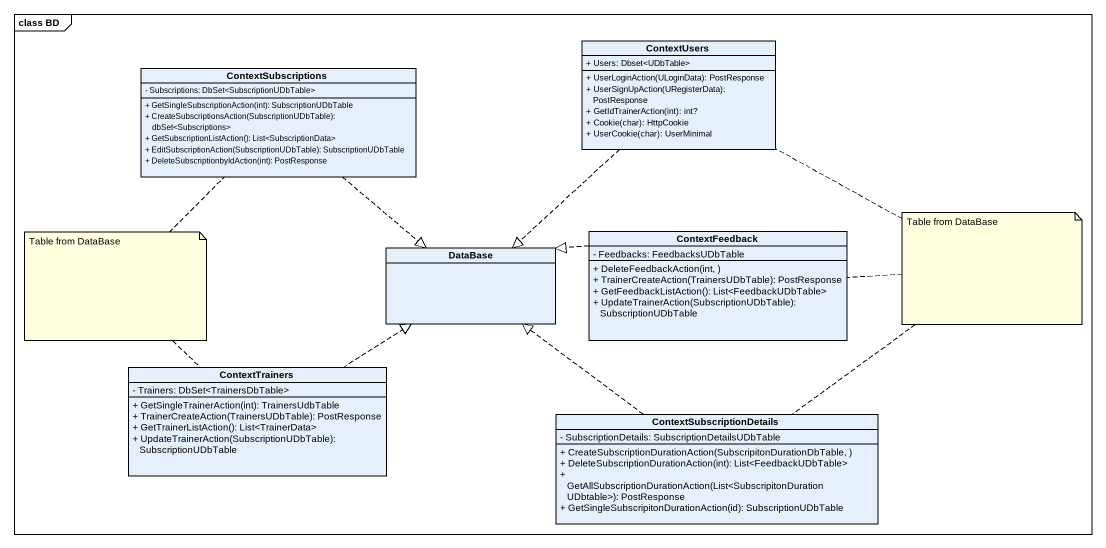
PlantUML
@startuml
mainframe class BD
hide circle
hide empty members
skinparam classAttributeIconSize 0
class ContextSubscriptions {
  - Subscriptions: DbSet<SubscriptionUDbTable>
  + GetSingleSubscriptionAction(int): SubscriptionUDbTable
  + CreateSubscriptionsAction(SubscriptionUDbTable): dbSet<Subscriptions>
  + GetSubscriptionListAction(): List<SubscriptionData>
  + EditSubscriptionAction(SubscriptionUDbTable): SubscriptionUDbTable
  + DeleteSubscriptionbyIdAction(int): PostResponse
}
class ContextUsers {
  + Users: Dbset<UDbTable>
  + UserLoginAction(ULoginData): PostResponse
  + UserSignUpAction(URegisterData): PostResponse
  + GetIdTrainerAction(int): int?
  + Cookie(char): HttpCookie
  + UserCookie(char): UserMinimal
}
class ContextFeedback {
  - Feedbacks: FeedbacksUDbTable
  + DeleteFeedbackAction(int, )
  + TrainerCreateAction(TrainersUDbTable): PostResponse
  + GetFeedbackListAction(): List<FeedbackUDbTable>
  + UpdateTrainerAction(SubscriptionUDbTable): SubscriptionUDbTable
}
class "DataBase" as DataBase_
class ContextTrainers {
  - Trainers: DbSet<TrainersDbTable>
  + GetSingleTrainerAction(int): TrainersUdbTable
  + TrainerCreateAction(TrainersUDbTable): PostResponse
  + GetTrainerListAction(): List<TrainerData>
  + UpdateTrainerAction(SubscriptionUDbTable): SubscriptionUDbTable
}
class ContextSubscriptionDetails {
  - SubscriptionDetails: SubscriptionDetailsUDbTable
  + CreateSubscriptionDurationAction(SubscripitonDurationDbTable, )
  + DeleteSubscriptionDurationAction(int): List<FeedbackUDbTable>
  + GetAllSubscriptionDurationAction(List<SubscripitonDurationUDbtable>): PostResponse
  + GetSingleSubscripitonDurationAction(id): SubscriptionUDbTable
}
ContextSubscriptions ..|> DataBase_
ContextUsers ..|> DataBase_
ContextFeedback .left.|> DataBase_
ContextTrainers .up.|> DataBase_
ContextSubscriptionDetails .up.|> DataBase_
note as N1
  Table from DataBase
end note
N1 .. ContextTrainers
N1 .. ContextSubscriptions
note as N2
  Table from DataBase
end note
N2 .. ContextUsers
N2 .. ContextFeedback
N2 .. ContextSubscriptionDetails
@enduml
